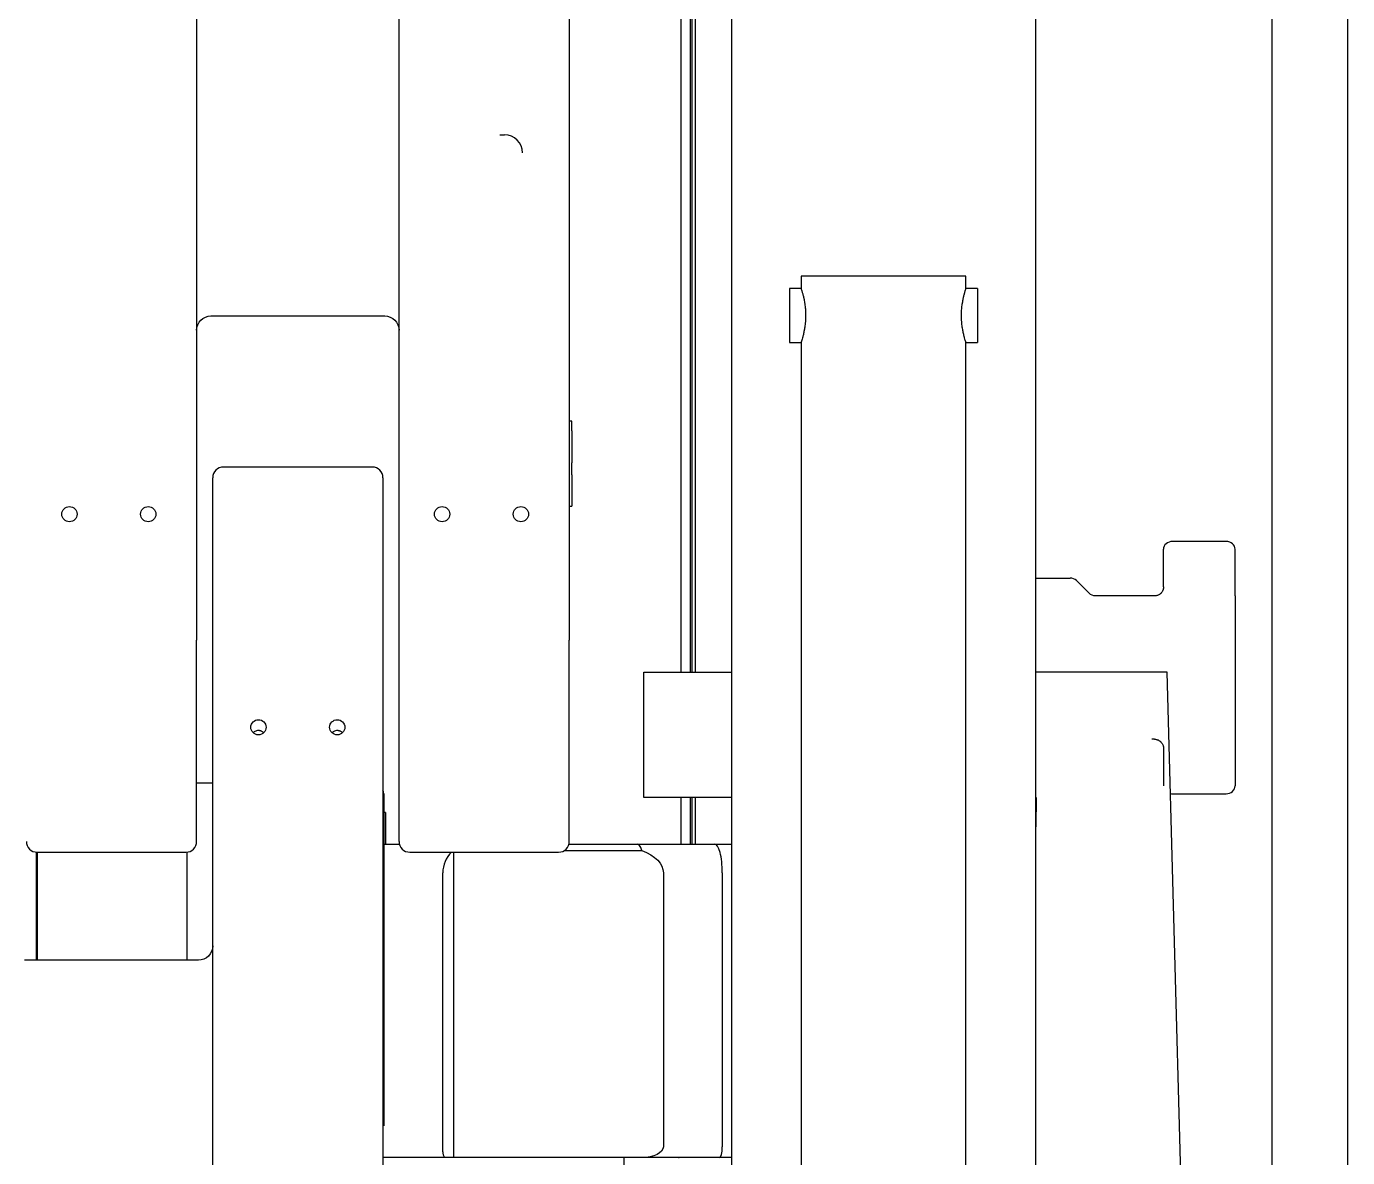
# Model space of a CAD drawing. Header units: millimetres. Extents: x 10462777 to 22643323, y 453826 to 1389191.
# Drawn here: x 11291164 to 11291902, y 581565 to 582196 of the extents above; entities that cross this region are included whole.
import ezdxf

# ---------------------------------------------------------------- set-up
doc = ezdxf.new("R2010")
doc.units = ezdxf.units.MM
doc.header["$LTSCALE"] = 200
doc.header["$MEASUREMENT"] = 0
doc.linetypes.add('PHANTOM', pattern=[2.5, 1.25, -0.25, 0.25, -0.25, 0.25, -0.25])
doc.layers.get('0').update_dxf_attribs({"linetype": 'CONTINUOUS'})
doc.layers.add('2', color=2, linetype='CONTINUOUS')
doc.layers.add('5', color=4, linetype='CONTINUOUS')
doc.layers.add('LAYOUT', color=8, linetype='CONTINUOUS', lineweight=25)

# ---------------------------------------------------------------- blocks, each defined once
blk = doc.blocks.new('A$C7DA30AB0')
at = {"layer": 'LAYOUT', "color": 6, "linetype": 'PHANTOM'}
blk.add_circle((3030.45, 3025.99, 0), 2693.02, dxfattribs=at)

msp = doc.modelspace()

# ---------------------------------------------------------------- linework, layer by layer
at = {"layer": '2', "color": 252, "linetype": 'Continuous'}
for p, q in [((11291535.87836, 582561.35424, 0), (11291535.87836, 581835.96081, 0)), ((11291537.87839, 581835.92831, 0), (11291537.87839, 582561.3569, 0)), ((11291557.93118, 582561.35677, 0), (11291557.93118, 581210.93165, 0)), ((11291727.82859, 581210.93165, 0), (11291727.82859, 582561.35677, 0)), ((11291259.47444, 582445.34482, 0), (11291259.47444, 581853.79938, 0)), ((11291372.47604, 581853.79938, 0), (11291372.47604, 582445.34482, 0)), ((11291467.47739, 582445.34482, 0), (11291467.47739, 581853.79938, 0)), ((11291529.87828, 581835.90497, 0), (11291529.87828, 582229.11366, 0)), ((11291534.87835, 582229.11366, 0), (11291534.87835, 581835.90497, 0)), ((11291428.77873, 582135.7892, 0), (11291431.37688, 582135.7892, 0)), ((11291267.47455, 582034.70211, 0), (11291364.47593, 582034.70211, 0)), ((11291468.97741, 581975.95387, 0), (11291467.47739, 581975.95387, 0)), ((11291468.97741, 581970.60019, 0), (11291468.97741, 581975.95387, 0)), ((11291468.97741, 581970.60019, 0), (11291468.97741, 581952.7047, 0)), ((11291468.97741, 581946.09313, 0), (11291468.97741, 581952.7047, 0)), ((11291468.97741, 581946.09313, 0), (11291468.97741, 581928.53243, 0)), ((11291467.47739, 581928.49751, 0), (11291468.97741, 581928.49751, 0)), ((11291468.97741, 581928.53243, 0), (11291468.97741, 581928.49751, 0)), ((11291834.1326, 581908.79462, 0), (11291804.13217, 581908.79462, 0)), ((11291799.1321, 581883.40195, 0), (11291799.1321, 581904.46443, 0)), ((11291839.13267, 581883.40195, 0), (11291839.13267, 581904.46443, 0)), ((11291727.8278, 581888.40203, 0), (11291747.0603, 581888.40203, 0)), ((11291757.66705, 581879.86637, 0), (11291750.59588, 581886.93754, 0)), ((11291839.13267, 581878.40188, 0), (11291839.13267, 581883.40195, 0)), ((11291794.13203, 581878.40188, 0), (11291761.20263, 581878.40188, 0)), ((11291839.13267, 581878.40188, 0), (11291839.13267, 581798.40075, 0)), ((11291259.47444, 581741.36291, 0), (11291259.47444, 581853.79938, 0)), ((11291372.47604, 581741.36291, 0), (11291372.47604, 581853.79938, 0)), ((11291467.47739, 581741.36291, 0), (11291467.47739, 581853.79938, 0)), ((11291794.13203, 581798.40075, 0), (11291792.62757, 581798.40075, 0)), ((11291839.13267, 581798.40075, 0), (11291839.13267, 581793.40068, 0)), ((11291799.1321, 581793.40068, 0), (11291799.1321, 581772.3382, 0)), ((11291839.13267, 581793.40068, 0), (11291839.13267, 581772.3382, 0)), ((11291529.87828, 581739.9009, 0), (11291529.87828, 581765.90308, 0)), ((11291534.87835, 581765.90308, 0), (11291534.87835, 581739.9009, 0)), ((11291535.87836, 581765.937, 0), (11291535.87836, 581739.93507, 0)), ((11291537.87839, 581739.95039, 0), (11291537.87839, 581765.94669, 0)), ((11291804.13217, 581768.00801, 0), (11291834.1326, 581768.00801, 0)), ((11291170.47317, 581735.36282, 0), (11291253.47435, 581735.36282, 0)), ((11291170.57317, 581675.03846, 0), (11291170.57317, 581735.36228, 0)), ((11291254.22436, 581675.03846, 0), (11291254.22436, 581735.40792, 0)), ((11291378.47613, 581735.36282, 0), (11291461.47731, 581735.36282, 0))]:
    msp.add_line(p, q, dxfattribs=at)
at = {"layer": '2', "color": 60, "linetype": 'Continuous'}
for p, q in [((11291596.87923, 582056.92115, 0), (11291596.87923, 582049.71746, 0)), ((11291688.88054, 582056.92115, 0), (11291596.87923, 582056.92115, 0)), ((11291688.88054, 582049.71746, 0), (11291688.88054, 582056.92115, 0)), ((11291596.94521, 582049.92105, 0), (11291590.37914, 582049.92105, 0)), ((11291590.37914, 582049.92105, 0), (11291590.37914, 582019.92062, 0)), ((11291695.38063, 582049.92105, 0), (11291688.81456, 582049.92105, 0)), ((11291695.38063, 582049.92105, 0), (11291695.38063, 582019.92062, 0)), ((11291590.37914, 582019.92062, 0), (11291596.87923, 582019.92062, 0)), ((11291596.87923, 582019.92062, 0), (11291596.87923, 580710.90203, 0)), ((11291688.88054, 580710.90203, 0), (11291688.88054, 582019.92062, 0)), ((11291688.88054, 582019.92062, 0), (11291695.38063, 582019.92062, 0))]:
    msp.add_line(p, q, dxfattribs=at)
at = {"layer": '2', "color": 124, "linetype": 'Continuous'}
for p, q in [((11291357.47583, 581950.36587, 0), (11291274.47465, 581950.36587, 0)), ((11291268.47457, 581854.12157, 0), (11291268.47457, 581944.36579, 0)), ((11291363.47591, 581944.36579, 0), (11291363.47591, 581854.12157, 0)), ((11291268.47457, 581362.16834, 0), (11291268.47457, 581854.12157, 0)), ((11291363.47591, 581854.12157, 0), (11291363.47591, 581362.16834, 0)), ((11291509.12798, 581835.91801, 0), (11291557.93118, 581835.91801, 0)), ((11291509.12798, 581765.91702, 0), (11291509.12798, 581835.91801, 0)), ((11291801.13213, 581835.91801, 0), (11291727.82718, 581835.91801, 0)), ((11291814.6149, 581349.11383, 0), (11291801.13213, 581835.91801, 0)), ((11291268.47482, 581773.91713, 0), (11291259.47496, 581773.91713, 0)), ((11291363.87592, 581767.91704, 0), (11291363.87592, 581668.74109, 0)), ((11291557.93118, 581765.91702, 0), (11291509.12798, 581765.91702, 0)), ((11291727.82755, 581765.91702, 0), (11291728.11374, 581765.91702, 0)), ((11291728.11374, 581765.91702, 0), (11291727.8285, 581749.57562, 0)), ((11291364.97594, 581757.52515, 0), (11291363.87593, 581757.52515, 0)), ((11291364.97594, 581757.52515, 0), (11291364.97594, 581757.48813, 0)), ((11291364.97594, 581757.48813, 0), (11291364.97594, 581739.91678, 0)), ((11291363.87592, 581739.91665, 0), (11291372.6527, 581739.91665, 0)), ((11291464.85808, 581736.40659, 0), (11291507.969, 581736.40659, 0)), ((11291467.29903, 581739.91665, 0), (11291505.28947, 581739.91665, 0)), ((11291505.28947, 581739.91665, 0), (11291548.59136, 581739.91665, 0)), ((11291548.59136, 581739.91665, 0), (11291557.93177, 581739.91665, 0)), ((11291169.87316, 581735.39483, 0), (11291169.87316, 581675.03401, 0)), ((11291402.87647, 581735.36156, 0), (11291402.87647, 581564.91416, 0)), ((11291396.87639, 581568.15699, 0), (11291396.87639, 581723.91642, 0)), ((11291519.96917, 581723.91642, 0), (11291519.96917, 581570.91425, 0)), ((11291552.87861, 581723.91642, 0), (11291552.87861, 581570.91425, 0)), ((11291260.47445, 581675.03809, 0), (11291163.47307, 581675.03809, 0)), ((11291363.87592, 581668.74109, 0), (11291363.87592, 581582.56499, 0)), ((11291369.29281, 581564.91416, 0), (11291363.4743, 581564.91416, 0)), ((11291397.8282, 581564.91416, 0), (11291379.87615, 581564.91416, 0)), ((11291402.87647, 581564.91416, 0), (11291397.8282, 581564.91416, 0)), ((11291507.969, 581564.91416, 0), (11291402.87647, 581564.91416, 0)), ((11291497.87782, 581564.91429, 0), (11291497.87782, 581559.91409, 0)), ((11291551.27089, 581564.91416, 0), (11291507.969, 581564.91416, 0)), ((11291528.5109, 581564.91416, 0), (11291528.87826, 581564.91416, 0)), ((11291557.93184, 581564.91416, 0), (11291551.27089, 581564.91416, 0))]:
    msp.add_line(p, q, dxfattribs=at)
at = {"layer": '2', "color": 252, "linetype": 'Continuous', "extrusion": (0, 0, -1)}
for centre, radius, start, end in [((-11291267.47455, 582026.702, 0), 8.00011, 0, 90), ((-11291364.47593, 582026.702, 0), 8.00011, 90, 180), ((-11291761.20263, 581883.40195, 0), 5.00007, 270, 315.00000008)]:
    msp.add_arc(centre, radius, start, end, dxfattribs=at)
at = {"layer": '2', "color": 124, "linetype": 'Continuous'}
for centre, radius, start, end in [((11291274.47465, 581944.36579, 0), 6.00009, 90, 180), ((11291357.47583, 581944.36579, 0), 6.00009, 0, 90), ((11291357.87584, 581767.91704, 0), 6.00009, 0, 21.04029938), ((11291412.87662, 581723.91642, 0), 16.00023, 134.3255592, 180), ((11291402.87647, 581568.15699, 0), 6.00009, 180, 212.71520267)]:
    msp.add_arc(centre, radius, start, end, dxfattribs=at)
at = {"layer": '2', "color": 252, "linetype": 'Continuous'}
for centre, radius, start, end in [((11291747.0603, 581883.40195, 0), 5.00007, 44.99999992, 90), ((11291170.47317, 581741.36291, 0), 6.00009, 180, 270), ((11291253.47435, 581741.36291, 0), 6.00009, 270, 0), ((11291378.47613, 581741.36291, 0), 6.00009, 180, 270), ((11291461.47731, 581741.36291, 0), 6.00009, 270, 0)]:
    msp.add_arc(centre, radius, start, end, dxfattribs=at)
at = {"layer": '2', "color": 124, "linetype": 'Continuous', "extrusion": (0, 0, -1)}
msp.add_arc((-11291260.47445, 581683.03821, 0), 8.00011, 180, 270, dxfattribs=at)
at = {"layer": '2', "color": 252, "linetype": 'Continuous'}
for centre, major_axis, ratio, start_param, end_param in [((11291431.37688, 582125.79237, 0), (-10.00014, 0), 0.999668486, 3.141592654, 4.71238898), ((11291804.13217, 581904.46443, 0), (-5.00007, 0), 0.866025404, 4.71238898, 6.283185307), ((11291834.1326, 581904.46443, 0), (-5.00007, 0), 0.866025404, 3.141592654, 4.71238898), ((11291804.13217, 581772.3382, 0), (5.00007, 0), 0.866025404, 4.485997532, 4.71238898), ((11291834.1326, 581772.3382, 0), (5.00007, 0), 0.866025404, 4.71238898, 6.283185307)]:
    msp.add_ellipse(centre, major_axis=major_axis, ratio=ratio, start_param=start_param, end_param=end_param, dxfattribs=at)
for centre in [(11291188.47343, 581924.03937, 0), (11291232.47405, 581924.03937, 0), (11291396.47638, 581924.03937, 0), (11291440.47701, 581924.03937, 0)]:
    msp.add_ellipse(centre, major_axis=(4.25006, 0), ratio=0.994179885, dxfattribs=at)
at = {"layer": '2', "color": 124, "linetype": 'Continuous'}
for centre in [(11291293.97493, 581805.09478, 0), (11291337.97555, 581805.09478, 0)]:
    msp.add_ellipse(centre, major_axis=(4.25006, 0), ratio=0.993830785, dxfattribs=at)
for centre, major_axis, start_param, end_param in [((11291505.28947, 581723.91642, 0), (0, 16.00023), 5.608053774, 6.283185307), ((11291548.59136, 581723.91642, 0), (0, 16.00023), 4.71238898, 6.283185307), ((11291551.27089, 581570.91425, 0), (0, 6.00009), 3.141592654, 4.71238898)]:
    msp.add_ellipse(centre, major_axis=major_axis, ratio=0.267949192, start_param=start_param, end_param=end_param, dxfattribs=at)
at = {"layer": '2', "color": 124, "linetype": 'Continuous', "extrusion": (0, 0, -1)}
for centre, major_axis, start_param, end_param in [((11291487.96872, 581723.91642, 0), (32.00045, 0), 5.387520513, 6.283185307), ((11291507.969, 581570.91425, 0), (-12.00017, 0), 3.141592654, 4.71238898)]:
    msp.add_ellipse(centre, major_axis=major_axis, ratio=0.5, start_param=start_param, end_param=end_param, dxfattribs=at)
at = {"layer": '2', "color": 60, "linetype": 'Continuous'}
for points, knots in [([(11291596.87923, 582049.92104, 0), (11291596.87923, 582049.92105, 0), (11291596.87916, 582049.92128, 0), (11291596.88698, 582049.89733, 0), (11291596.91052, 582049.82483, 0), (11291596.92034, 582049.79455, 0), (11291596.94391, 582049.72156, 0), (11291596.95771, 582049.67871, 0), (11291597.03563, 582049.4355, 0), (11291597.12673, 582049.14848, 0), (11291597.29797, 582048.58425, 0), (11291597.36083, 582048.37372, 0), (11291597.49672, 582047.9065, 0), (11291597.56867, 582047.65351, 0), (11291597.79306, 582046.83891, 0), (11291597.95418, 582046.22206, 0), (11291598.1593, 582045.35658, 0), (11291598.20062, 582045.17822, 0), (11291598.2827, 582044.81462, 0), (11291598.32344, 582044.62943, 0), (11291598.44439, 582044.06385, 0), (11291598.52332, 582043.67347, 0), (11291598.67555, 582042.86608, 0), (11291598.74886, 582042.44907, 0), (11291598.85293, 582041.80303, 0), (11291598.88663, 582041.58425, 0), (11291598.95177, 582041.13965, 0), (11291598.98329, 582040.91315, 0), (11291599.1331, 582039.77316, 0), (11291599.2283, 582038.836, 0), (11291599.32609, 582037.39256, 0), (11291599.35119, 582036.9051, 0), (11291599.37657, 582036.16402, 0), (11291599.38299, 582035.91461, 0), (11291599.39151, 582035.41775, 0), (11291599.39362, 582035.16997, 0), (11291599.39368, 582033.9342, 0), (11291599.35998, 582032.95561, 0), (11291599.27848, 582031.74479, 0), (11291599.26021, 582031.50326, 0), (11291599.21982, 582031.02145, 0), (11291599.19775, 582030.78199, 0), (11291599.12681, 582030.07326, 0), (11291599.073, 582029.61142, 0), (11291598.95438, 582028.7082, 0), (11291598.88956, 582028.26683, 0), (11291598.78554, 582027.61998, 0), (11291598.74974, 582027.4069, 0), (11291598.6761, 582026.98585, 0), (11291598.63816, 582026.77734, 0), (11291598.44563, 582025.75606, 0), (11291598.28253, 582025.00537, 0), (11291598.03816, 582023.97377, 0), (11291597.95673, 582023.64578, 0), (11291597.83632, 582023.17811, 0), (11291597.79643, 582023.02615, 0), (11291597.71838, 582022.73363, 0), (11291597.6801, 582022.59265, 0), (11291597.49302, 582021.91369, 0), (11291597.35722, 582021.45276, 0), (11291597.21397, 582020.98061, 0), (11291597.18665, 582020.89143, 0), (11291597.13491, 582020.72381, 0), (11291597.11047, 582020.64532, 0), (11291597.04262, 582020.42879, 0), (11291597.00438, 582020.30864, 0), (11291596.91169, 582020.01935, 0), (11291596.87919, 582019.92051, 0), (11291596.87922, 582019.9206, 0)], [0, 0, 0, 0, 0.000037728, 0.031286549, 0.031286549, 0.04691096, 0.04691096, 0.06253537, 0.06253537, 0.125033012, 0.125033012, 0.156281833, 0.156281833, 0.187530654, 0.187530654, 0.250028296, 0.250028296, 0.265652707, 0.265652707, 0.281277117, 0.281277117, 0.312525938, 0.312525938, 0.343774759, 0.343774759, 0.35939917, 0.35939917, 0.37502358, 0.37502358, 0.437521222, 0.437521222, 0.468770043, 0.468770043, 0.484394454, 0.484394454, 0.500018864, 0.500018864, 0.562516506, 0.562516506, 0.578140917, 0.578140917, 0.593765327, 0.593765327, 0.625014148, 0.625014148, 0.656262969, 0.656262969, 0.67188738, 0.67188738, 0.68751179, 0.68751179, 0.750009432, 0.750009432, 0.781258253, 0.781258253, 0.796882664, 0.796882664, 0.812507074, 0.812507074, 0.875004716, 0.875004716, 0.890629127, 0.890629127, 0.906253537, 0.906253537, 0.937502358, 0.937502358, 1, 1, 1, 1]), ([(11291688.88054, 582019.9206, 0), (11291688.88051, 582019.92069, 0), (11291688.8481, 582020.01928, 0), (11291688.7555, 582020.30828, 0), (11291688.7173, 582020.4283, 0), (11291688.64953, 582020.64458, 0), (11291688.62512, 582020.72298, 0), (11291688.57339, 582020.89055, 0), (11291688.54607, 582020.97972, 0), (11291688.40279, 582021.45197, 0), (11291688.26683, 582021.91334, 0), (11291688.07937, 582022.59375, 0), (11291688.041, 582022.73507, 0), (11291687.96275, 582023.02836, 0), (11291687.92292, 582023.18015, 0), (11291687.80281, 582023.64671, 0), (11291687.72153, 582023.9741, 0), (11291687.47743, 582025.00453, 0), (11291687.31428, 582025.75526, 0), (11291687.08284, 582026.98299, 0), (11291687.00906, 582027.40349, 0), (11291686.87068, 582028.26374, 0), (11291686.806, 582028.70396, 0), (11291686.68759, 582029.60479, 0), (11291686.63385, 582030.06539, 0), (11291686.56295, 582030.77219, 0), (11291686.54093, 582031.01045, 0), (11291686.50041, 582031.49243, 0), (11291686.48203, 582031.73467, 0), (11291686.40016, 582032.94674, 0), (11291686.36637, 582033.92454, 0), (11291686.36607, 582035.15694, 0), (11291686.36811, 582035.40394, 0), (11291686.37643, 582035.89897, 0), (11291686.38272, 582036.14747, 0), (11291686.40793, 582036.89141, 0), (11291686.43298, 582037.38046, 0), (11291686.53067, 582038.82771, 0), (11291686.6259, 582039.76623, 0), (11291686.77558, 582040.90665, 0), (11291686.80707, 582041.13313, 0), (11291686.87217, 582041.57788, 0), (11291686.90587, 582041.79679, 0), (11291687.00993, 582042.44338, 0), (11291687.08329, 582042.86094, 0), (11291687.23571, 582043.66975, 0), (11291687.31478, 582044.06101, 0), (11291687.43603, 582044.62806, 0), (11291687.47692, 582044.81395, 0), (11291687.55915, 582045.17825, 0), (11291687.60024, 582045.3556, 0), (11291687.80482, 582046.21892, 0), (11291687.96575, 582046.83531, 0), (11291688.15279, 582047.51444, 0), (11291688.18949, 582047.64566, 0), (11291688.2612, 582047.89871, 0), (11291688.29629, 582048.02079, 0), (11291688.39813, 582048.37099, 0), (11291688.46093, 582048.58138, 0), (11291688.63205, 582049.1453, 0), (11291688.7231, 582049.43225, 0), (11291688.80117, 582049.67592, 0), (11291688.81502, 582049.71894, 0), (11291688.83881, 582049.79264, 0), (11291688.84872, 582049.82322, 0), (11291688.87252, 582049.89652, 0), (11291688.88055, 582049.92108, 0), (11291688.88054, 582049.92105, 0)], [0, 0, 0, 0, 0.062481239, 0.062481239, 0.093721858, 0.093721858, 0.109342168, 0.109342168, 0.124962477, 0.124962477, 0.187443716, 0.187443716, 0.203064026, 0.203064026, 0.218684335, 0.218684335, 0.249924955, 0.249924955, 0.312406193, 0.312406193, 0.343646813, 0.343646813, 0.374887432, 0.374887432, 0.406128051, 0.406128051, 0.421748361, 0.421748361, 0.437368671, 0.437368671, 0.499849909, 0.499849909, 0.515470219, 0.515470219, 0.531090529, 0.531090529, 0.562331148, 0.562331148, 0.624812387, 0.624812387, 0.640432696, 0.640432696, 0.656053006, 0.656053006, 0.687293625, 0.687293625, 0.718534245, 0.718534245, 0.734154554, 0.734154554, 0.749774864, 0.749774864, 0.812256103, 0.812256103, 0.827876412, 0.827876412, 0.843496722, 0.843496722, 0.874737341, 0.874737341, 0.93721858, 0.93721858, 0.95283889, 0.95283889, 0.968459199, 0.968459199, 1, 1, 1, 1])]:
    msp.add_open_spline(points, degree=3, knots=knots, dxfattribs=at)
at = {"layer": '2', "color": 252, "linetype": 'Continuous'}
for points, knots in [([(11291799.1321, 581883.40195, 0), (11291799.1321, 581883.10809, 0), (11291799.10638, 581882.80992, 0), (11291799.02423, 581882.35766, 0), (11291798.98956, 581882.20607, 0), (11291798.9256, 581881.97765, 0), (11291798.90221, 581881.9011, 0), (11291798.85174, 581881.74925, 0), (11291798.82468, 581881.67389, 0), (11291798.68013, 581881.29995, 0), (11291798.53521, 581881.00999, 0), (11291798.27101, 581880.59184, 0), (11291798.17442, 581880.45446, 0), (11291797.96877, 581880.19134, 0), (11291797.85974, 581880.06539, 0), (11291797.62944, 581879.82472, 0), (11291797.50817, 581879.71, 0), (11291797.31699, 581879.5466, 0), (11291797.25171, 581879.49358, 0), (11291797.11801, 581879.3905, 0), (11291797.04942, 581879.34034, 0), (11291796.70214, 581879.09968, 0), (11291796.40861, 581878.93757, 0), (11291795.94537, 581878.73926, 0), (11291795.78681, 581878.6806, 0), (11291795.46297, 581878.57929, 0), (11291795.2997, 581878.53724, 0), (11291794.806, 581878.43614, 0), (11291794.47169, 581878.40188, 0), (11291794.13203, 581878.40188, 0)], [0, 0, 0, 0, 0.125, 0.125, 0.1875, 0.1875, 0.21875, 0.21875, 0.25, 0.25, 0.375, 0.375, 0.4375, 0.4375, 0.5, 0.5, 0.5625, 0.5625, 0.59375, 0.59375, 0.625, 0.625, 0.75, 0.75, 0.8125, 0.8125, 0.875, 0.875, 1, 1, 1, 1]), ([(11291794.13203, 581798.40075, 0), (11291794.47168, 581798.40075, 0), (11291794.80552, 581798.3665, 0), (11291795.29788, 581798.26581, 0), (11291795.4606, 581798.22397, 0), (11291795.78314, 581798.12329, 0), (11291795.94294, 581798.06433, 0), (11291796.40703, 581797.86591, 0), (11291796.69996, 581797.70409, 0), (11291797.04546, 581797.46512, 0), (11291797.11351, 581797.41548, 0), (11291797.2475, 581797.31242, 0), (11291797.31343, 581797.25898, 0), (11291797.50563, 581797.09498, 0), (11291797.62715, 581796.98014, 0), (11291797.97241, 581796.61982, 0), (11291798.17719, 581796.35843, 0), (11291798.53372, 581795.79583, 0), (11291798.67906, 581795.50486, 0), (11291798.85237, 581795.0574, 0), (11291798.90264, 581794.90638, 0), (11291798.98847, 581794.60104, 0), (11291799.02361, 581794.448, 0), (11291799.10637, 581793.99357, 0), (11291799.1321, 581793.69466, 0), (11291799.1321, 581793.40068, 0)], [0, 0, 0, 0, 0.125, 0.125, 0.1875, 0.1875, 0.25, 0.25, 0.375, 0.375, 0.40625, 0.40625, 0.4375, 0.4375, 0.5, 0.5, 0.625, 0.625, 0.75, 0.75, 0.8125, 0.8125, 0.875, 0.875, 1, 1, 1, 1])]:
    msp.add_open_spline(points, degree=3, knots=knots, dxfattribs=at)
at = {"layer": '2', "color": 124, "linetype": 'Continuous'}
for points, knots in [([(11291296.84631, 581802.05436, 0), (11291296.79085, 581802.10995, 0), (11291296.73356, 581802.16442, 0), (11291296.44486, 581802.42401, 0), (11291296.19037, 581802.60912, 0), (11291295.76385, 581802.84653, 0), (11291295.61448, 581802.91848, 0), (11291295.30836, 581803.04311, 0), (11291295.15063, 581803.09639, 0), (11291294.82514, 581803.18346, 0), (11291294.65591, 581803.21734, 0), (11291294.31777, 581803.26204, 0), (11291294.14806, 581803.27328, 0), (11291293.63707, 581803.27365, 0), (11291293.291, 581803.22757, 0), (11291292.64113, 581803.05447, 0), (11291292.32869, 581802.92576, 0), (11291291.76264, 581802.61106, 0), (11291291.50237, 581802.42187, 0), (11291291.20961, 581802.15834, 0), (11291291.14809, 581802.09959, 0), (11291291.08874, 581802.03956, 0)], [0, 0, 0, 0, 0.039175444, 0.039175444, 0.192209366, 0.192209366, 0.268726328, 0.268726328, 0.345243289, 0.345243289, 0.421760251, 0.421760251, 0.498277212, 0.498277212, 0.651311135, 0.651311135, 0.804345058, 0.804345058, 0.957378981, 0.957378981, 1, 1, 1, 1]), ([(11291340.84694, 581802.05436, 0), (11291340.79148, 581802.10995, 0), (11291340.73419, 581802.16442, 0), (11291340.44548, 581802.42401, 0), (11291340.19099, 581802.60912, 0), (11291339.76448, 581802.84653, 0), (11291339.6151, 581802.91848, 0), (11291339.30899, 581803.04311, 0), (11291339.15125, 581803.09639, 0), (11291338.82576, 581803.18346, 0), (11291338.65654, 581803.21734, 0), (11291338.31839, 581803.26204, 0), (11291338.14869, 581803.27328, 0), (11291337.63769, 581803.27365, 0), (11291337.29163, 581803.22757, 0), (11291336.64176, 581803.05447, 0), (11291336.32932, 581802.92576, 0), (11291335.76327, 581802.61106, 0), (11291335.50299, 581802.42187, 0), (11291335.21023, 581802.15834, 0), (11291335.14872, 581802.09959, 0), (11291335.08937, 581802.03956, 0)], [0, 0, 0, 0, 0.039175444, 0.039175444, 0.192209367, 0.192209367, 0.268726328, 0.268726328, 0.345243289, 0.345243289, 0.421760251, 0.421760251, 0.498277212, 0.498277212, 0.651311135, 0.651311135, 0.804345058, 0.804345058, 0.957378981, 0.957378981, 1, 1, 1, 1]), ([(11291379.87615, 581564.91416, 0), (11291378.99293, 581564.91416, 0), (11291378.11029, 581564.91416, 0), (11291376.34603, 581564.91416, 0), (11291375.4644, 581564.91416, 0), (11291373.70164, 581564.91416, 0), (11291372.82052, 581564.91416, 0), (11291371.49839, 581564.91416, 0), (11291371.0576, 581564.91416, 0), (11291370.17561, 581564.91416, 0), (11291369.73442, 581564.91416, 0), (11291369.29281, 581564.91416, 0)], [0, 0, 0, 0, 0.25, 0.25, 0.5, 0.5, 0.75, 0.75, 0.875, 0.875, 1, 1, 1, 1])]:
    msp.add_open_spline(points, degree=3, knots=knots, dxfattribs=at)
at = {"layer": '5', "color": 252, "linetype": 'Continuous'}
for p, q in [((11291859.88297, 581426.41419, 0), (11291859.88297, 582504.42551, 0)), ((11291901.88356, 582501.42746, 0), (11291901.88356, 581429.41224, 0))]:
    msp.add_line(p, q, dxfattribs=at)

# ---------------------------------------------------------------- block references
at = {"ltscale": 10}
msp.add_blockref('A$C7DA30AB0', (11285684.40366, 580408.4363), dxfattribs=at)

doc.saveas('drawing.dxf')
